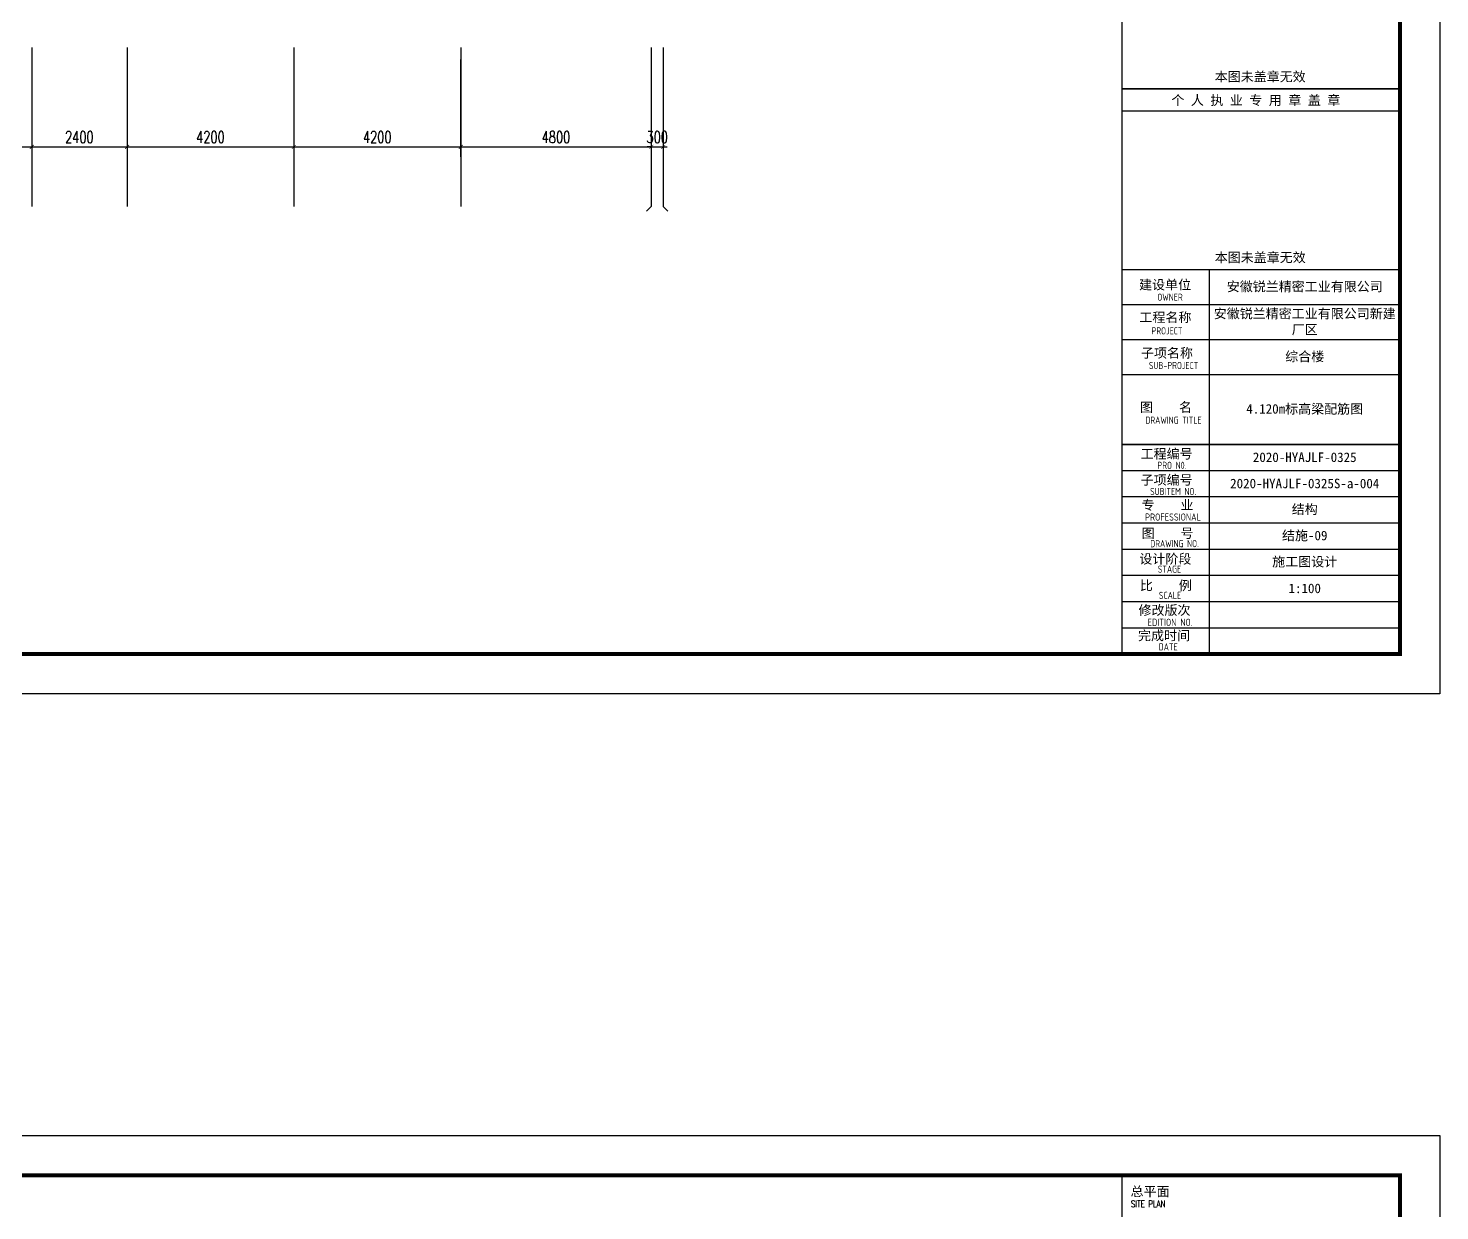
# Model space of a CAD drawing. Extents: x -638872 to -278819, y -139534 to 213996.
# Drawn here: x -494384 to -458845, y -58603 to -28835 of the extents above; entities that cross this region are included whole.
import ezdxf

# ---------------------------------------------------------------- set-up
doc = ezdxf.new("R2010")
doc.units = 0
doc.header["$LTSCALE"] = 1000
doc.header["$MEASUREMENT"] = 0
doc.layers.get('0').update_dxf_attribs({"linetype": 'CONTINUOUS'})
doc.layers.get('Defpoints').update_dxf_attribs({"linetype": 'CONTINUOUS'})
for name, color, linetype in [('AXIS', 171, 'CONTINUOUS'), ('PUB_TITLE', 171, 'CONTINUOUS'), ('TK', 4, 'CONTINUOUS')]:
    doc.layers.add(name, color=color, linetype=linetype)
doc.layers.add('COLU_HATCH', color=251, linetype='CONTINUOUS', lineweight=0)
doc.styles.add('_TCH_DIM_T3', font='SIMPLEX', dxfattribs={"width": 0.705882, "bigfont": 'GBCBIG'})
doc.styles.add('ROMANS', font='romans', dxfattribs={"width": 0.65, "height": 231.275})
doc.styles.add('TSSD_REIN', font='tssdeng.shx', dxfattribs={"width": 0.7, "bigfont": 'tssdchn.shx'})
doc.styles.add('图签宋体', font='', dxfattribs={"height": 300})
doc.styles.get('图签宋体').set_extended_font_data('NSimSun')
doc.dimstyles.new('_TCH_ARCH&&100', dxfattribs={"dimtxt": 297.5, "dimasz": 100, "dimexe": 250, "dimexo": 300, "dimgap": 100, "dimtad": 1, "dimdec": 0, "dimzin": 0, "dimdsep": 46, "dimtxsty": '_TCH_DIM_T3', "dimblk": 'ARCHTICK', "dimcen": 0.09, "dimclrt": 7, "dimazin": 2, "dimtfac": 1, "dimtdec": 0, "dimtix": 1, "dimtmove": 2, "dimatfit": 3, "dimfxl": 0, "dimtolj": 1, "dimtzin": 0, "dimarcsym": 0})

# ---------------------------------------------------------------- blocks, each defined once
blk = doc.blocks.new('GeYuanFrame_84081615', base_point=(18.76, 4.34))
at = {"layer": 'PUB_TITLE'}
blk.add_lwpolyline([(703.76, 14.34), (703.76, 111.14)], dxfattribs=at)
at = {"layer": 'TK'}
for p, q in [((681.76, 102.34), (751.76, 102.34)), ((681.76, 93.54), (751.76, 93.54)), ((681.76, 84.74), (703.76, 84.74)), ((681.76, 84.74), (751.76, 84.74)), ((681.76, 67.18), (751.76, 67.18)), ((681.76, 67.14), (751.76, 67.14)), ((681.76, 60.58), (751.76, 60.58)), ((681.76, 53.98), (751.76, 53.98)), ((681.76, 47.38), (751.76, 47.38)), ((681.76, 40.78), (751.76, 40.78)), ((681.76, 34.18), (751.76, 34.18)), ((681.76, 27.58), (751.76, 27.58)), ((681.76, 20.98), (751.76, 20.98)), ((681.76, 14.34), (751.76, 14.34))]:
    blk.add_line(p, q, dxfattribs=at)
for points in [[(18.76, 424.34), (761.76, 424.34), (761.76, 4.34), (18.76, 4.34), (18.76, 424.34)], [(681.76, 151.14), (751.76, 151.14)]]:
    blk.add_lwpolyline(points, dxfattribs=at)
at = {"layer": 'TK', "const_width": 1}
blk.add_lwpolyline([(751.76, 414.34), (43.76, 414.34), (43.76, 14.34), (751.76, 14.34)], close=True, dxfattribs=at)
at = {"layer": 'TK'}
for points, const_width in [([(681.76, 414.34), (681.76, 14.34)], 0.4), ([(681.76, 156.64), (751.76, 156.64)], 0.35), ([(681.76, 111.14), (751.76, 111.14)], 0.35), ([(681.76, 67.18), (751.76, 67.18)], 0.35)]:
    blk.add_lwpolyline(points, dxfattribs=dict(at, const_width=const_width))
at = {"layer": 'TK', "style": '图签宋体'}
for s, p in [('本图未盖章无效', (705.1, 158.51)), ('个 人 执 业 专 用 章 盖 章', (694.19, 152.58)), ('本图未盖章无效', (705.1, 113.01)), ('建设单位', (686.06, 106.14)), ('工程名称', (686.14, 97.93)), ('子项名称', (686.52, 88.95)), ('图    名', (686.3, 75.3)), ('工程编号', (686.44, 63.58)), ('子项编号', (686.44, 57)), ('专    业', (686.68, 50.69)), ('图    号', (686.69, 43.58)), ('设计阶段', (686.12, 37.12)), ('比    例', (686.26, 30.44)), ('修改版次', (685.91, 24.22)), ('完成时间', (685.79, 17.83))]:
    blk.add_text(s, height=2.4, dxfattribs=at).set_placement(p)
at = {"layer": 'TK', "style": 'TSSD_REIN'}
for s, width, p in [('OWNER', 0.7, (690.65, 103.29)), ('PROJECT', 0.7, (689.19, 94.83)), ('SUB-PROJECT', 0.7, (688.53, 86.11)), ('DRAWING TITLE', 0.7, (687.64, 72.34)), ('PRO N0.', 0.7, (690.68, 60.96)), ('SUBITEM NO.', 0.7, (688.82, 54.39)), ('PROFESSIONAL', 0.8, (687.55, 47.95)), ('DRAWING NO.', 0.7, (688.86, 41.26)), ('STAGE', 0.7, (690.76, 34.84)), ('SCALE', 0.7, (691.05, 28.23)), ('EDITION NO.', 0.8, (688.2, 21.45)), ('DATE', 0.7, (691, 15.26))]:
    blk.add_text(s, height=1.8, dxfattribs=dict(at, width=width)).set_placement(p)
at = {"layer": 'TK', "char_height": 2.4, "width": 48, "attachment_point": 5, "style": '图签宋体'}
for s, insert in [('安徽锐兰精密工业有限公司', (727.76, 106.74)), ('安徽锐兰精密工业有限公司新建厂区', (727.76, 97.94)), ('综合楼', (727.76, 89.14)), ('4.120m标高梁配筋图', (727.76, 75.94)), ('2020-HYAJLF-0325', (727.76, 63.88)), ('2020-HYAJLF-0325S-a-004', (727.76, 57.28)), ('结构', (727.76, 50.68)), ('结施-09', (727.76, 44.08)), ('施工图设计', (727.76, 37.48)), ('1:100', (727.76, 30.88))]:
    blk.add_mtext(s, dxfattribs=dict(at, insert=insert))
blk = doc.blocks.new('GeYuanFrame_84261806', base_point=(18.76, 4.34))
at = {"layer": 'TK'}
blk.add_line((43.76, 414.34), (751.76, 414.34), dxfattribs=at)
blk.add_lwpolyline([(18.76, 424.34), (761.76, 424.34), (761.76, 4.34), (18.76, 4.34), (18.76, 424.34)], dxfattribs=at)
at = {"layer": 'TK', "const_width": 1}
blk.add_lwpolyline([(751.76, 414.34), (43.76, 414.34), (43.76, 14.34), (751.76, 14.34)], close=True, dxfattribs=at)
at = {"layer": 'TK', "const_width": 0.4}
blk.add_lwpolyline([(681.76, 414.34), (681.76, 14.34)], dxfattribs=at)
at = {"layer": 'TK', "style": '图签宋体'}
blk.add_text('总平面', height=2.4, dxfattribs=at).set_placement((683.9, 409.1))
at = {"layer": 'TK', "style": 'ROMANS', "width": 0.76}
blk.add_text('SITE PLAN', height=1.697, dxfattribs=at).set_placement((684.02, 406.31))
blk = doc.blocks.new('_ArchTick')
at = {"color": 0, "linetype": 'ByBlock', "const_width": 0.15}
blk.add_lwpolyline([(-0.5, -0.5), (0.5, 0.5)], dxfattribs=at)
blk = doc.blocks.new('*D736')
at = {"layer": 'AXIS', "color": 0, "lineweight": -2}
for p, q in [((-496097, -29623), (-496097, -32073)), ((-494297, -29623), (-494297, -32073)), ((-496097, -31823), (-494297, -31823))]:
    blk.add_line(p, q, dxfattribs=at)
at = {"layer": 'Defpoints', "color": 0}
for p in [(-496097, -29323), (-494297, -29323), (-494297, -31823)]:
    blk.add_point(p, dxfattribs=at)
at = {"layer": 'AXIS', "color": 0, "lineweight": -2, "xscale": 100, "yscale": 100, "zscale": 100, "rotation": 180}
blk.add_blockref('_ArchTick', (-496097, -31823), dxfattribs=at)
at = {"layer": 'AXIS', "color": 0, "lineweight": -2, "xscale": 100, "yscale": 100, "zscale": 100}
blk.add_blockref('_ArchTick', (-494297, -31823), dxfattribs=at)
at = {"layer": 'AXIS', "color": 7, "insert": (-495197, -31575), "char_height": 297.5, "attachment_point": 5, "style": '_TCH_DIM_T3'}
blk.add_mtext('\\A1;1800', dxfattribs=at)
blk = doc.blocks.new('*D737')
at = {"layer": 'AXIS', "color": 0, "lineweight": -2}
for p, q in [((-494297, -29623), (-494297, -32073)), ((-491897, -29623), (-491897, -32073)), ((-494297, -31823), (-491897, -31823))]:
    blk.add_line(p, q, dxfattribs=at)
at = {"layer": 'Defpoints', "color": 0}
for p in [(-494297, -29323), (-491897, -29323), (-491897, -31823)]:
    blk.add_point(p, dxfattribs=at)
at = {"layer": 'AXIS', "color": 0, "lineweight": -2, "xscale": 100, "yscale": 100, "zscale": 100, "rotation": 180}
blk.add_blockref('_ArchTick', (-494297, -31823), dxfattribs=at)
at = {"layer": 'AXIS', "color": 0, "lineweight": -2, "xscale": 100, "yscale": 100, "zscale": 100}
blk.add_blockref('_ArchTick', (-491897, -31823), dxfattribs=at)
at = {"layer": 'AXIS', "color": 7, "insert": (-493097, -31575), "char_height": 297.5, "attachment_point": 5, "style": '_TCH_DIM_T3'}
blk.add_mtext('\\A1;2400', dxfattribs=at)
blk = doc.blocks.new('*D738')
at = {"layer": 'AXIS', "color": 0, "lineweight": -2}
for p, q in [((-491897, -29623), (-491897, -32073)), ((-487697, -29623), (-487697, -32073)), ((-491897, -31823), (-487697, -31823))]:
    blk.add_line(p, q, dxfattribs=at)
at = {"layer": 'Defpoints', "color": 0}
for p in [(-491897, -29323), (-487697, -29323), (-487697, -31823)]:
    blk.add_point(p, dxfattribs=at)
at = {"layer": 'AXIS', "color": 0, "lineweight": -2, "xscale": 100, "yscale": 100, "zscale": 100, "rotation": 180}
blk.add_blockref('_ArchTick', (-491897, -31823), dxfattribs=at)
at = {"layer": 'AXIS', "color": 0, "lineweight": -2, "xscale": 100, "yscale": 100, "zscale": 100}
blk.add_blockref('_ArchTick', (-487697, -31823), dxfattribs=at)
at = {"layer": 'AXIS', "color": 7, "insert": (-489797, -31575), "char_height": 297.5, "attachment_point": 5, "style": '_TCH_DIM_T3'}
blk.add_mtext('\\A1;4200', dxfattribs=at)
blk = doc.blocks.new('*D739')
at = {"layer": 'AXIS', "color": 0, "lineweight": -2}
for p, q in [((-487697, -29623), (-487697, -32073)), ((-483497, -29623), (-483497, -32073)), ((-487697, -31823), (-483497, -31823))]:
    blk.add_line(p, q, dxfattribs=at)
at = {"layer": 'Defpoints', "color": 0}
for p in [(-487697, -29323), (-483497, -29323), (-483497, -31823)]:
    blk.add_point(p, dxfattribs=at)
at = {"layer": 'AXIS', "color": 0, "lineweight": -2, "xscale": 100, "yscale": 100, "zscale": 100, "rotation": 180}
blk.add_blockref('_ArchTick', (-487697, -31823), dxfattribs=at)
at = {"layer": 'AXIS', "color": 0, "lineweight": -2, "xscale": 100, "yscale": 100, "zscale": 100}
blk.add_blockref('_ArchTick', (-483497, -31823), dxfattribs=at)
at = {"layer": 'AXIS', "color": 7, "insert": (-485597, -31575), "char_height": 297.5, "attachment_point": 5, "style": '_TCH_DIM_T3'}
blk.add_mtext('\\A1;4200', dxfattribs=at)
blk = doc.blocks.new('*D740')
at = {"layer": 'AXIS', "color": 0, "lineweight": -2}
for p, q in [((-483497, -29623), (-483497, -32073)), ((-478697, -29623), (-478697, -32073)), ((-483497, -31823), (-478697, -31823))]:
    blk.add_line(p, q, dxfattribs=at)
at = {"layer": 'Defpoints', "color": 0}
for p in [(-483497, -29323), (-478697, -29323), (-478697, -31823)]:
    blk.add_point(p, dxfattribs=at)
at = {"layer": 'AXIS', "color": 0, "lineweight": -2, "xscale": 100, "yscale": 100, "zscale": 100, "rotation": 180}
blk.add_blockref('_ArchTick', (-483497, -31823), dxfattribs=at)
at = {"layer": 'AXIS', "color": 0, "lineweight": -2, "xscale": 100, "yscale": 100, "zscale": 100}
blk.add_blockref('_ArchTick', (-478697, -31823), dxfattribs=at)
at = {"layer": 'AXIS', "color": 7, "insert": (-481097, -31575), "char_height": 297.5, "attachment_point": 5, "style": '_TCH_DIM_T3'}
blk.add_mtext('\\A1;4800', dxfattribs=at)
blk = doc.blocks.new('*D741')
at = {"layer": 'AXIS', "color": 0, "lineweight": -2}
for p, q in [((-478697, -29623), (-478697, -32073)), ((-478397, -29623), (-478397, -32073)), ((-478697, -31823), (-478797, -31823)), ((-478697, -31823), (-478397, -31823)), ((-478397, -31823), (-478297, -31823))]:
    blk.add_line(p, q, dxfattribs=at)
at = {"layer": 'Defpoints', "color": 0}
for p in [(-478697, -29323), (-478397, -29323), (-478397, -31823)]:
    blk.add_point(p, dxfattribs=at)
at = {"layer": 'AXIS', "color": 0, "lineweight": -2, "xscale": 100, "yscale": 100, "zscale": 100}
blk.add_blockref('_ArchTick', (-478697, -31823), dxfattribs=at)
at = {"layer": 'AXIS', "color": 0, "lineweight": -2, "xscale": 100, "yscale": 100, "zscale": 100, "rotation": 180}
blk.add_blockref('_ArchTick', (-478397, -31823), dxfattribs=at)
at = {"layer": 'AXIS', "color": 7, "insert": (-478547, -31575), "char_height": 297.5, "attachment_point": 5, "style": '_TCH_DIM_T3'}
blk.add_mtext('\\A1;300', dxfattribs=at)

msp = doc.modelspace()

# ---------------------------------------------------------------- linework, layer by layer
at = {"layer": 'AXIS'}
for p, q in [((-494296.73, -29323.44), (-494296.73, -33323.44)), ((-491896.73, -29323.44), (-491896.73, -33323.44)), ((-487696.73, -29323.44), (-487696.73, -33323.44)), ((-483496.73, -29323.44), (-483496.73, -33323.44)), ((-478696.73, -29323.44), (-478696.73, -33323.44)), ((-478396.73, -29323.44), (-478396.73, -33323.44)), ((-478813.89, -33440.6), (-478696.73, -33323.44)), ((-478279.57, -33440.6), (-478396.73, -33323.44))]:
    msp.add_line(p, q, dxfattribs=at)

# ---------------------------------------------------------------- block references
at = {"layer": 'COLU_HATCH', "xscale": 100, "yscale": 100, "zscale": 100}
for name, p in [('GeYuanFrame_84081615', (-533145.38, -45590.96)), ('GeYuanFrame_84261806', (-533145.38, -98712.58))]:
    msp.add_blockref(name, p, dxfattribs=at)

# ---------------------------------------------------------------- dimensions: what is measured, and where the dimension line sits
at = {"layer": 'AXIS'}
for p1, p2, text, picture, middle in [((-496096.73, -29323.44), (-494296.73, -29323.44), '1800', '*D736', (-495196.73, -31574.69)), ((-494296.73, -29323.44), (-491896.73, -29323.44), '2400', '*D737', (-493096.73, -31574.69)), ((-491896.73, -29323.44), (-487696.73, -29323.44), '4200', '*D738', (-489796.73, -31574.69)), ((-487696.73, -29323.44), (-483496.73, -29323.44), '4200', '*D739', (-485596.73, -31574.69)), ((-483496.73, -29323.44), (-478696.73, -29323.44), '4800', '*D740', (-481096.73, -31574.69)), ((-478696.73, -29323.44), (-478396.73, -29323.44), '300', '*D741', (-478546.73, -31574.69))]:
    dim = msp.add_aligned_dim(p1=p1, p2=p2, distance=-2500, text=text, dimstyle='_TCH_ARCH&&100', dxfattribs=at)
    dim.commit()
    dim.dimension.update_dxf_attribs({"geometry": picture, "text_midpoint": middle})

doc.saveas('drawing.dxf')
